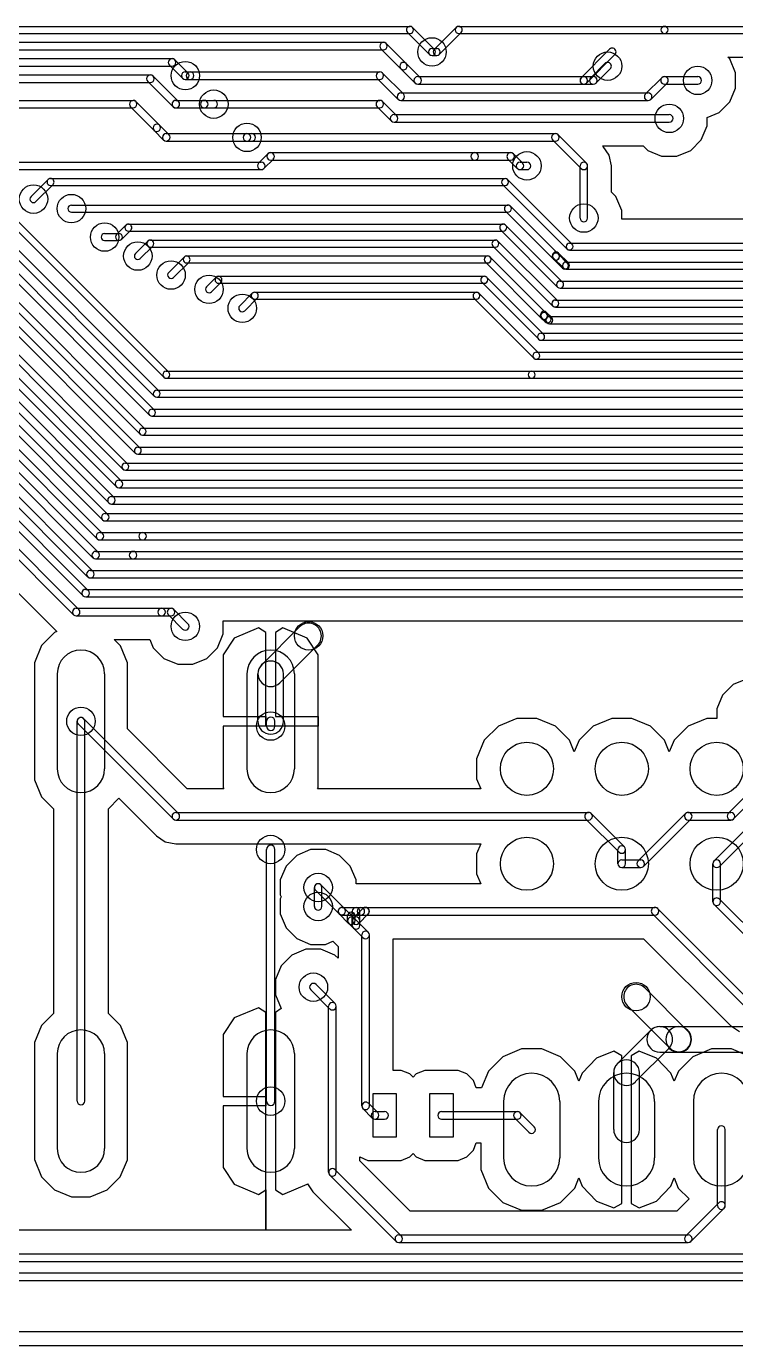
# Model space of a CAD drawing. Extents: x -29274 to 69862, y 24345 to 162744.
# Drawn here: x 12325 to 19800, y 24345 to 38239 of the extents above; entities that cross this region are included whole.
import ezdxf

# ---------------------------------------------------------------- set-up
doc = ezdxf.new("R2010")
doc.units = 0
doc.layers.add('BLACK', color=1, linetype='CONTINUOUS')

msp = doc.modelspace()

# ---------------------------------------------------------------- linework, layer by layer
at = {"layer": 'BLACK'}
for p, q in [((5532, 38239), (16368, 38239)), ((16626, 37996), (16394, 38228)), ((16624, 37996), (16856, 38228)), ((16882, 38239), (19050, 38239)), ((19050, 38239), (24150, 38239)), ((5532, 38165), (16368, 38165)), ((5700, 38072), (16088, 38072)), ((16574, 37944), (16342, 38176)), ((16676, 37944), (16908, 38176)), ((16882, 38165), (19050, 38165)), ((19050, 38165), (24150, 38165)), ((5700, 37992), (16088, 37992)), ((16060, 38003), (16271, 37792)), ((16117, 38060), (16328, 37849)), ((16600, 38007), (16650, 38007)), ((16600, 37933), (16650, 37933)), ((18172, 37698), (18472, 37998)), ((18228, 37642), (18528, 37942)), ((5800, 37900), (13860, 37900)), ((5800, 37820), (13860, 37820)), ((13832, 37831), (13971, 37692)), ((13889, 37888), (14028, 37749)), ((16272, 37792), (16422, 37642)), ((16328, 37848), (16478, 37698)), ((18272, 37698), (18422, 37848)), ((18328, 37642), (18478, 37792)), ((19738, 37896), (19719, 37915)), ((19719, 37915), (24150, 37915)), ((19738, 37896), (19719, 37915)), ((19719, 37915), (24150, 37915)), ((19799, 37749), (19738, 37896)), ((19799, 37749), (19738, 37896)), ((5900, 37728), (13632, 37728)), ((13604, 37659), (13871, 37392)), ((13661, 37716), (13928, 37449)), ((14000, 37760), (14050, 37760)), ((14000, 37680), (14050, 37680)), ((14050, 37760), (16050, 37760)), ((14050, 37680), (16050, 37680)), ((16022, 37691), (16243, 37470)), ((16079, 37748), (16300, 37527)), ((16450, 37710), (18200, 37710)), ((18200, 37710), (18300, 37710)), ((18850, 37527), (19021, 37698)), ((19050, 37710), (19400, 37710)), ((19799, 37590), (19799, 37749)), ((19799, 37590), (19799, 37749)), ((5900, 37648), (13632, 37648)), ((16272, 37538), (18878, 37538)), ((16450, 37630), (18200, 37630)), ((18200, 37630), (18300, 37630)), ((18907, 37470), (19078, 37641)), ((19050, 37630), (19400, 37630)), ((19738, 37444), (19799, 37590)), ((19738, 37444), (19799, 37590)), ((12000, 37460), (13450, 37460)), ((12000, 37380), (13450, 37380)), ((13422, 37391), (13671, 37142)), ((13479, 37448), (13728, 37199)), ((13900, 37460), (14200, 37460)), ((13900, 37380), (14200, 37380)), ((14200, 37460), (14300, 37460)), ((14200, 37460), (16050, 37460)), ((14200, 37380), (14300, 37380)), ((14200, 37380), (16050, 37380)), ((16022, 37392), (16172, 37242)), ((16078, 37448), (16228, 37298)), ((16272, 37458), (18878, 37458)), ((19626, 37332), (19738, 37444)), ((19626, 37332), (19738, 37444)), ((16200, 37310), (19100, 37310)), ((19499, 37280), (19626, 37332)), ((19499, 37280), (19626, 37332)), ((19499, 37190), (19499, 37280)), ((19499, 37190), (19499, 37280)), ((13672, 37141), (13771, 37042)), ((13729, 37198), (13828, 37099)), ((13800, 37110), (14650, 37110)), ((14650, 37110), (17900, 37110)), ((14650, 37110), (14700, 37110)), ((16200, 37230), (19100, 37230)), ((17928, 37098), (18228, 36798)), ((19438, 37044), (19499, 37190)), ((19438, 37044), (19499, 37190)), ((13800, 37030), (14650, 37030)), ((14650, 37030), (17900, 37030)), ((14650, 37030), (14700, 37030)), ((17872, 37042), (18172, 36742)), ((18405, 36975), (18400, 36980)), ((18400, 36980), (18826, 36980)), ((18405, 36975), (18400, 36980)), ((18400, 36980), (18826, 36980)), ((18468, 36881), (18405, 36975)), ((18468, 36881), (18405, 36975)), ((18826, 36980), (18874, 36932)), ((18826, 36980), (18874, 36932)), ((19326, 36932), (19438, 37044)), ((19326, 36932), (19438, 37044)), ((14871, 36898), (14772, 36799)), ((14928, 36841), (14829, 36742)), ((14900, 36910), (17050, 36910)), ((14900, 36830), (17050, 36830)), ((17050, 36910), (17428, 36910)), ((17050, 36830), (17428, 36830)), ((17499, 36742), (17400, 36841)), ((17556, 36799), (17457, 36898)), ((18490, 36770), (18468, 36881)), ((18490, 36770), (18468, 36881)), ((18874, 36932), (19020, 36871)), ((18874, 36932), (19020, 36871)), ((19020, 36871), (19179, 36871)), ((19020, 36871), (19179, 36871)), ((19179, 36871), (19326, 36932)), ((19179, 36871), (19326, 36932)), ((5750, 36810), (14800, 36810)), ((5750, 36730), (14800, 36730)), ((17528, 36810), (17600, 36810)), ((17528, 36730), (17600, 36730)), ((18160, 36220), (18160, 36770)), ((18240, 36220), (18240, 36770)), ((18490, 36494), (18490, 36770)), ((18490, 36494), (18490, 36770)), ((12374, 36446), (12554, 36626)), ((12426, 36394), (12606, 36574)), ((12580, 36637), (17370, 36637)), ((12580, 36563), (17370, 36563)), ((17344, 36573), (18023, 35894)), ((17397, 36626), (18076, 35947)), ((18538, 36446), (18490, 36494)), ((18538, 36446), (18490, 36494)), ((18599, 36299), (18538, 36446)), ((18599, 36299), (18538, 36446)), ((13826, 34596), (12126, 36296)), ((12800, 36357), (17400, 36357)), ((12800, 36283), (17400, 36283)), ((17879, 35788), (17374, 36293)), ((17932, 35841), (17427, 36346)), ((18599, 36207), (18599, 36299)), ((18599, 36207), (18599, 36299)), ((11874, 36143), (13673, 34344)), ((11927, 36196), (13726, 34397)), ((13774, 34544), (12074, 36244)), ((13274, 36047), (13373, 36146)), ((13400, 36157), (17350, 36157)), ((17376, 36146), (17976, 35546)), ((22051, 36207), (18599, 36207)), ((22051, 36207), (18599, 36207)), ((13150, 36057), (13300, 36057)), ((13327, 35994), (13426, 36093)), ((13400, 36083), (17350, 36083)), ((13632, 35989), (17268, 35989)), ((17324, 36094), (17924, 35494)), ((13150, 35983), (13300, 35983)), ((13606, 35978), (13474, 35846)), ((13658, 35926), (13526, 35794)), ((13632, 35915), (17268, 35915)), ((17873, 35294), (17242, 35925)), ((17926, 35347), (17295, 35978)), ((18037, 35747), (17933, 35851)), ((18050, 35957), (29350, 35957)), ((18050, 35883), (29350, 35883)), ((11724, 35743), (13523, 33944)), ((11777, 35796), (13576, 33997)), ((13623, 34144), (11974, 35793)), ((13676, 34197), (12027, 35846)), ((13825, 35647), (13987, 35809)), ((13877, 35595), (14039, 35757)), ((14014, 35821), (17186, 35821)), ((14014, 35747), (17186, 35747)), ((17160, 35758), (17754, 35164)), ((17212, 35810), (17806, 35216)), ((17869, 35814), (17869, 35826)), ((17974, 35694), (17880, 35788)), ((17985, 35695), (17881, 35799)), ((18026, 35746), (17932, 35840)), ((17943, 35814), (17943, 35826)), ((18012, 35757), (29312, 35757)), ((11727, 35596), (13526, 33797)), ((14323, 35596), (14224, 35497)), ((14350, 35607), (17150, 35607)), ((17776, 34996), (17176, 35596)), ((18012, 35683), (29312, 35683)), ((11674, 35543), (13473, 33744)), ((14376, 35543), (14277, 35444)), ((14350, 35533), (17150, 35533)), ((14732, 35439), (17068, 35439)), ((17724, 34944), (17124, 35544)), ((17950, 35557), (29250, 35557)), ((17950, 35483), (29250, 35483)), ((11574, 35344), (13342, 33576)), ((11626, 35396), (13394, 33628)), ((14574, 35296), (14706, 35428)), ((14626, 35244), (14758, 35376)), ((14732, 35365), (17068, 35365)), ((17042, 35375), (17673, 34744)), ((17095, 35428), (17726, 34797)), ((17900, 35357), (29212, 35357)), ((13328, 33449), (11579, 35198)), ((17744, 35189), (17744, 35201)), ((17754, 35163), (17791, 35126)), ((17810, 35119), (17755, 35174)), ((17807, 35216), (17844, 35179)), ((17863, 35172), (17808, 35227)), ((17818, 35189), (17818, 35201)), ((17837, 35182), (29125, 35182)), ((17900, 35283), (29212, 35283)), ((13250, 33277), (11501, 35026)), ((13271, 33392), (11522, 35141)), ((17837, 35108), (29125, 35108)), ((13193, 33220), (11444, 34969)), ((17750, 35007), (29062, 35007)), ((17750, 34933), (29062, 34933)), ((13127, 33042), (11372, 34797)), ((13184, 33099), (11429, 34854)), ((17700, 34807), (29000, 34807)), ((13071, 32842), (11288, 34625)), ((13128, 32899), (11345, 34682)), ((13800, 34607), (17650, 34607)), ((17650, 34607), (28962, 34607)), ((17700, 34733), (29000, 34733)), ((13084, 32699), (11285, 34498)), ((13800, 34533), (17650, 34533)), ((17650, 34533), (28962, 34533)), ((11201, 34326), (13028, 32499)), ((13027, 32642), (11228, 34441)), ((13700, 34407), (28700, 34407)), ((13700, 34333), (28700, 34333)), ((11144, 34269), (12971, 32442)), ((13650, 34207), (28400, 34207)), ((11072, 34092), (12922, 32242)), ((11128, 34148), (12978, 32298)), ((13650, 34133), (28400, 34133)), ((12878, 32098), (11028, 33948)), ((13550, 34007), (28350, 34007)), ((13550, 33933), (28350, 33933)), ((12822, 32042), (10972, 33892)), ((13500, 33807), (28250, 33807)), ((10880, 33630), (12645, 31865)), ((10880, 33630), (12645, 31865)), ((13368, 33639), (28118, 33639)), ((13500, 33733), (28250, 33733)), ((13368, 33565), (28118, 33565)), ((13300, 33460), (28050, 33460)), ((13300, 33380), (28050, 33380)), ((13222, 33288), (27972, 33288)), ((13222, 33208), (27972, 33208)), ((13156, 33110), (27250, 33110)), ((13156, 33030), (27250, 33030)), ((13100, 32910), (13550, 32910)), ((13100, 32830), (13550, 32830)), ((13550, 32910), (27350, 32910)), ((13550, 32830), (27350, 32830)), ((13056, 32710), (13450, 32710)), ((13450, 32710), (27300, 32710)), ((13056, 32630), (13450, 32630)), ((13450, 32630), (27300, 32630)), ((13000, 32510), (27550, 32510)), ((13000, 32430), (27550, 32430)), ((12950, 32310), (27300, 32310)), ((12850, 32110), (13750, 32110)), ((12950, 32230), (27300, 32230)), ((13750, 32110), (13850, 32110)), ((14028, 31948), (13878, 32098)), ((12850, 32030), (13750, 32030)), ((13750, 32030), (13850, 32030)), ((13972, 31892), (13822, 32042)), ((14399, 31840), (14399, 31980)), ((14399, 31980), (21100, 31980)), ((14399, 31840), (14399, 31980)), ((14399, 31980), (21100, 31980)), ((12623, 31855), (12485, 31717)), ((12623, 31855), (12485, 31717)), ((12645, 31865), (12623, 31855)), ((12645, 31865), (12623, 31855)), ((14338, 31694), (14399, 31840)), ((14338, 31694), (14399, 31840)), ((14773, 31903), (14515, 31796)), ((14773, 31903), (14515, 31796)), ((14850, 31855), (14773, 31903)), ((14850, 31855), (14773, 31903)), ((14805, 31516), (15204, 31915)), ((14850, 30970), (14850, 31855)), ((14850, 30970), (14850, 31855)), ((15027, 31903), (14950, 31855)), ((15027, 31903), (14950, 31855)), ((14950, 31855), (14950, 30970)), ((14950, 31855), (14950, 30970)), ((15285, 31796), (15027, 31903)), ((15285, 31796), (15027, 31903)), ((12485, 31717), (12410, 31537)), ((12485, 31717), (12410, 31537)), ((13316, 31716), (13252, 31780)), ((13252, 31780), (13626, 31780)), ((13316, 31716), (13252, 31780)), ((13252, 31780), (13626, 31780)), ((13390, 31536), (13316, 31716)), ((13390, 31536), (13316, 31716)), ((13626, 31780), (13662, 31694)), ((13626, 31780), (13662, 31694)), ((13662, 31694), (13774, 31582)), ((13662, 31694), (13774, 31582)), ((14226, 31582), (14338, 31694)), ((14226, 31582), (14338, 31694)), ((14515, 31796), (14400, 31620)), ((14515, 31796), (14400, 31620)), ((14996, 31325), (15395, 31724)), ((15400, 31620), (15285, 31796)), ((15400, 31620), (15285, 31796)), ((13774, 31582), (13920, 31521)), ((13774, 31582), (13920, 31521)), ((14079, 31521), (14226, 31582)), ((14079, 31521), (14226, 31582)), ((14400, 31620), (14400, 30970)), ((14400, 31620), (14400, 30970)), ((15400, 30970), (15400, 31620)), ((15400, 30970), (15400, 31620)), ((12410, 31537), (12410, 31342)), ((12410, 31537), (12410, 31342)), ((12650, 31420), (12650, 30420)), ((13150, 31420), (13150, 30420)), ((13390, 30840), (13390, 31536)), ((13390, 30840), (13390, 31536)), ((13920, 31521), (14079, 31521)), ((13920, 31521), (14079, 31521)), ((14650, 31420), (14650, 30420)), ((14765, 30920), (14765, 31420)), ((15035, 30920), (15035, 31420)), ((15150, 31420), (15150, 30420)), ((12410, 31342), (12410, 30304)), ((12410, 31342), (12410, 30304)), ((19774, 31308), (19662, 31196)), ((19774, 31308), (19662, 31196)), ((19921, 31369), (19774, 31308)), ((19921, 31369), (19774, 31308)), ((19662, 31196), (19601, 31050)), ((19662, 31196), (19601, 31050)), ((19601, 31050), (19601, 30950)), ((19601, 31050), (19601, 30950)), ((12860, 26920), (12860, 30920)), ((13872, 29892), (12872, 30892)), ((13928, 29948), (12928, 30948)), ((12940, 26920), (12940, 30920)), ((14400, 30970), (14850, 30970)), ((14400, 30970), (14850, 30970)), ((14800, 30870), (14400, 30870)), ((14400, 30870), (14400, 30220)), ((14800, 30870), (14400, 30870)), ((14400, 30870), (14400, 30220)), ((14850, 30870), (14800, 30870)), ((14850, 30870), (14800, 30870)), ((14850, 30870), (14850, 30970)), ((14850, 30970), (14850, 30870)), ((14850, 30870), (14850, 30970)), ((14850, 30970), (14850, 30870)), ((14950, 30870), (14850, 30870)), ((14950, 30870), (14850, 30870)), ((14855, 30870), (14855, 30920)), ((14945, 30870), (14945, 30920)), ((14950, 30970), (15400, 30970)), ((14950, 30970), (15400, 30970)), ((15000, 30870), (14950, 30870)), ((15000, 30870), (14950, 30870)), ((15400, 30870), (15000, 30870)), ((15400, 30870), (15000, 30870)), ((15400, 30870), (15400, 30970)), ((15400, 30970), (15400, 30870)), ((15400, 30870), (15400, 30970)), ((15400, 30970), (15400, 30870)), ((15400, 30220), (15400, 30870)), ((15400, 30220), (15400, 30870)), ((17300, 30869), (17151, 30721)), ((17300, 30869), (17151, 30721)), ((17495, 30950), (17300, 30869)), ((17495, 30950), (17300, 30869)), ((17706, 30950), (17495, 30950)), ((17706, 30950), (17495, 30950)), ((17901, 30869), (17706, 30950)), ((17901, 30869), (17706, 30950)), ((18049, 30720), (17901, 30869)), ((18049, 30720), (17901, 30869)), ((18300, 30869), (18151, 30721)), ((18300, 30869), (18151, 30721)), ((18495, 30950), (18300, 30869)), ((18495, 30950), (18300, 30869)), ((18706, 30950), (18495, 30950)), ((18706, 30950), (18495, 30950)), ((18901, 30869), (18706, 30950)), ((18901, 30869), (18706, 30950)), ((19049, 30720), (18901, 30869)), ((19049, 30720), (18901, 30869)), ((19300, 30869), (19151, 30721)), ((19300, 30869), (19151, 30721)), ((19495, 30950), (19300, 30869)), ((19495, 30950), (19300, 30869)), ((19601, 30950), (19495, 30950)), ((19601, 30950), (19495, 30950)), ((14020, 30210), (13390, 30840)), ((14020, 30210), (13390, 30840)), ((17151, 30721), (17070, 30526)), ((17151, 30721), (17070, 30526)), ((18099, 30598), (18049, 30720)), ((18099, 30598), (18049, 30720)), ((18151, 30721), (18099, 30598)), ((18151, 30721), (18099, 30598)), ((19099, 30598), (19049, 30720)), ((19099, 30598), (19049, 30720)), ((19151, 30721), (19099, 30598)), ((19151, 30721), (19099, 30598)), ((17070, 30526), (17070, 30315)), ((17070, 30526), (17070, 30315)), ((12410, 30304), (12484, 30124)), ((12410, 30304), (12484, 30124)), ((17070, 30315), (17113, 30210)), ((17070, 30315), (17113, 30210)), ((19722, 29949), (20121, 30348)), ((19779, 29892), (20178, 30291)), ((14406, 30210), (14020, 30210)), ((14406, 30210), (14020, 30210)), ((14400, 30220), (14406, 30210)), ((14400, 30220), (14406, 30210)), ((15393, 30210), (15400, 30220)), ((15393, 30210), (15400, 30220)), ((17113, 30210), (15393, 30210)), ((17113, 30210), (15393, 30210)), ((12484, 30124), (12610, 29998)), ((12484, 30124), (12610, 29998)), ((13190, 29998), (13301, 30109)), ((13190, 29998), (13301, 30109)), ((13301, 30109), (13695, 29715)), ((13301, 30109), (13695, 29715)), ((12610, 29998), (12610, 27842)), ((12610, 29998), (12610, 27842)), ((13190, 27842), (13190, 29998)), ((13190, 27842), (13190, 29998)), ((13900, 29960), (18250, 29960)), ((13900, 29880), (18250, 29880)), ((18571, 29542), (18222, 29891)), ((18628, 29599), (18279, 29948)), ((18772, 29449), (19271, 29948)), ((18829, 29392), (19328, 29891)), ((19300, 29960), (19750, 29960)), ((19300, 29880), (19750, 29880)), ((20071, 29948), (19572, 29449)), ((20128, 29891), (19629, 29392)), ((13695, 29715), (13789, 29652)), ((13695, 29715), (13789, 29652)), ((13789, 29652), (13900, 29630)), ((13789, 29652), (13900, 29630)), ((13900, 29630), (17113, 29630)), ((13900, 29630), (17113, 29630)), ((17113, 29630), (17070, 29526)), ((17113, 29630), (17070, 29526)), ((14855, 26920), (14855, 29570)), ((14945, 26920), (14945, 29570)), ((15174, 29508), (15062, 29396)), ((15174, 29508), (15062, 29396)), ((15321, 29569), (15174, 29508)), ((15321, 29569), (15174, 29508)), ((15480, 29569), (15321, 29569)), ((15480, 29569), (15321, 29569)), ((15626, 29508), (15480, 29569)), ((15626, 29508), (15480, 29569)), ((15738, 29396), (15626, 29508)), ((15738, 29396), (15626, 29508)), ((17070, 29526), (17070, 29315)), ((17070, 29526), (17070, 29315)), ((18560, 29420), (18560, 29570)), ((18600, 29460), (18800, 29460)), ((18640, 29420), (18640, 29570)), ((15062, 29396), (15001, 29250)), ((15062, 29396), (15001, 29250)), ((15799, 29249), (15738, 29396)), ((15799, 29249), (15738, 29396)), ((18600, 29380), (18800, 29380)), ((19560, 29020), (19560, 29420)), ((19640, 29020), (19640, 29420)), ((15001, 29250), (15001, 29091)), ((15001, 29250), (15001, 29091)), ((15678, 28949), (15429, 29198)), ((15799, 29210), (15799, 29249)), ((15799, 29210), (15799, 29249)), ((15800, 29210), (15799, 29210)), ((15800, 29210), (15799, 29210)), ((15850, 29210), (15800, 29210)), ((15850, 29210), (15800, 29210)), ((15900, 29210), (15850, 29210)), ((15900, 29210), (15850, 29210)), ((17113, 29210), (15900, 29210)), ((17113, 29210), (15900, 29210)), ((17070, 29315), (17113, 29210)), ((17070, 29315), (17113, 29210)), ((15001, 29091), (15009, 29071)), ((15001, 29091), (15009, 29071)), ((15009, 29071), (15001, 29050)), ((15009, 29071), (15001, 29050)), ((15001, 29050), (15001, 28891)), ((15001, 29050), (15001, 28891)), ((15360, 28970), (15360, 29170)), ((15621, 28892), (15372, 29141)), ((15440, 28970), (15440, 29170)), ((20428, 28249), (19629, 29048)), ((15650, 28960), (15800, 28960)), ((15778, 28849), (15679, 28948)), ((15760, 28820), (15760, 28920)), ((15772, 28849), (15871, 28948)), ((15800, 28960), (15850, 28960)), ((15840, 28820), (15840, 28920)), ((15850, 28960), (15900, 28960)), ((15850, 28960), (18950, 28960)), ((19978, 27948), (18978, 28948)), ((20371, 28192), (19572, 28991)), ((15001, 28891), (15062, 28744)), ((15001, 28891), (15062, 28744)), ((15721, 28792), (15622, 28891)), ((15650, 28880), (15800, 28880)), ((15710, 28820), (15710, 28870)), ((15710, 28820), (15710, 28870)), ((15872, 28642), (15722, 28792)), ((15771, 28742), (15722, 28791)), ((15760, 28770), (15760, 28820)), ((15928, 28698), (15778, 28848)), ((15828, 28799), (15779, 28848)), ((15790, 28820), (15790, 28870)), ((15790, 28820), (15790, 28870)), ((15800, 28880), (15850, 28880)), ((15829, 28792), (15928, 28891)), ((15840, 28770), (15840, 28820)), ((15850, 28880), (15900, 28880)), ((15850, 28880), (18950, 28880)), ((19922, 27892), (18922, 28892)), ((15062, 28744), (15174, 28632)), ((15062, 28744), (15174, 28632)), ((15174, 28632), (15320, 28571)), ((15174, 28632), (15320, 28571)), ((15860, 26870), (15860, 28670)), ((15940, 26870), (15940, 28670)), ((16190, 27244), (16190, 28630)), ((16190, 28630), (18830, 28630)), ((16190, 27244), (16190, 28630)), ((16190, 28630), (18830, 28630)), ((18830, 28630), (19745, 27715)), ((18830, 28630), (19745, 27715)), ((15271, 28519), (15124, 28458)), ((15271, 28519), (15124, 28458)), ((15430, 28519), (15271, 28519)), ((15430, 28519), (15271, 28519)), ((15320, 28571), (15479, 28571)), ((15320, 28571), (15479, 28571)), ((15576, 28458), (15430, 28519)), ((15576, 28458), (15430, 28519)), ((15479, 28571), (15556, 28604)), ((15479, 28571), (15556, 28604)), ((15556, 28604), (15594, 28565)), ((15556, 28604), (15594, 28565)), ((15594, 28565), (15595, 28565)), ((15594, 28565), (15595, 28565)), ((15595, 28565), (15596, 28564)), ((15595, 28565), (15596, 28564)), ((15596, 28564), (15610, 28550)), ((15596, 28564), (15610, 28550)), ((15610, 28550), (15610, 28424)), ((15610, 28550), (15610, 28424)), ((15012, 28346), (14951, 28200)), ((15012, 28346), (14951, 28200)), ((15124, 28458), (15012, 28346)), ((15124, 28458), (15012, 28346)), ((15610, 28424), (15576, 28458)), ((15610, 28424), (15576, 28458)), ((14951, 28200), (14951, 28041)), ((14951, 28200), (14951, 28041)), ((15322, 28091), (15521, 27892)), ((15379, 28148), (15578, 27949)), ((19292, 27662), (18842, 28112)), ((14951, 28041), (15012, 27894)), ((14951, 28041), (15012, 27894)), ((19108, 27478), (18658, 27928)), ((12610, 27842), (12485, 27717)), ((12610, 27842), (12485, 27717)), ((13316, 27716), (13190, 27842)), ((13316, 27716), (13190, 27842)), ((14515, 27796), (14400, 27620)), ((14515, 27796), (14400, 27620)), ((14773, 27903), (14515, 27796)), ((14773, 27903), (14515, 27796)), ((14850, 27855), (14773, 27903)), ((14850, 27855), (14773, 27903)), ((14850, 26970), (14850, 27855)), ((14850, 26970), (14850, 27855)), ((15012, 27894), (14950, 27855)), ((15012, 27894), (14950, 27855)), ((14950, 27855), (14950, 27020)), ((14950, 27855), (14950, 27020)), ((15510, 26170), (15510, 27920)), ((15590, 26170), (15590, 27920)), ((12485, 27717), (12410, 27537)), ((12485, 27717), (12410, 27537)), ((13390, 27536), (13316, 27716)), ((13390, 27536), (13316, 27716)), ((18555, 27316), (18904, 27665)), ((19000, 27705), (19200, 27705)), ((19200, 27705), (19950, 27705)), ((19745, 27715), (19839, 27652)), ((19745, 27715), (19839, 27652)), ((12410, 27537), (12410, 27342)), ((12410, 27537), (12410, 27342)), ((13390, 26498), (13390, 27536)), ((13390, 26498), (13390, 27536)), ((14400, 27620), (14400, 26970)), ((14400, 27620), (14400, 26970)), ((12650, 27420), (12650, 26420)), ((13150, 27420), (13150, 26420)), ((14650, 27420), (14650, 26420)), ((15150, 27420), (15150, 26420)), ((17347, 27388), (17196, 27237)), ((17347, 27388), (17196, 27237)), ((17544, 27469), (17347, 27388)), ((17544, 27469), (17347, 27388)), ((17757, 27469), (17544, 27469)), ((17757, 27469), (17544, 27469)), ((17954, 27387), (17757, 27469)), ((17954, 27387), (17757, 27469)), ((18105, 27236), (17954, 27387)), ((18105, 27236), (17954, 27387)), ((18333, 27372), (18183, 27216)), ((18333, 27372), (18183, 27216)), ((18516, 27445), (18333, 27372)), ((18516, 27445), (18333, 27372)), ((18600, 27398), (18516, 27445)), ((18600, 27398), (18516, 27445)), ((18600, 26720), (18600, 27398)), ((18600, 26720), (18600, 27398)), ((18784, 27445), (18700, 27398)), ((18784, 27445), (18700, 27398)), ((18700, 27398), (18700, 26720)), ((18700, 27398), (18700, 26720)), ((18746, 27125), (19095, 27474)), ((18967, 27372), (18784, 27445)), ((18967, 27372), (18784, 27445)), ((19117, 27216), (18967, 27372)), ((19117, 27216), (18967, 27372)), ((19000, 27435), (19200, 27435)), ((19347, 27388), (19196, 27237)), ((19347, 27388), (19196, 27237)), ((19200, 27435), (19950, 27435)), ((19544, 27469), (19347, 27388)), ((19544, 27469), (19347, 27388)), ((19757, 27469), (19544, 27469)), ((19757, 27469), (19544, 27469)), ((19954, 27387), (19757, 27469)), ((19954, 27387), (19757, 27469)), ((12410, 27342), (12410, 26304)), ((12410, 27342), (12410, 26304)), ((16275, 27244), (16190, 27244)), ((16275, 27244), (16190, 27244)), ((16366, 27206), (16275, 27244)), ((16366, 27206), (16275, 27244)), ((16526, 27244), (16434, 27206)), ((16526, 27244), (16434, 27206)), ((16776, 27244), (16526, 27244)), ((16776, 27244), (16526, 27244)), ((16875, 27244), (16776, 27244)), ((16875, 27244), (16776, 27244)), ((16966, 27206), (16875, 27244)), ((16966, 27206), (16875, 27244)), ((17196, 27237), (17122, 27060)), ((17196, 27237), (17122, 27060)), ((18148, 27130), (18105, 27236)), ((18148, 27130), (18105, 27236)), ((19196, 27237), (19151, 27130)), ((19196, 27237), (19151, 27130)), ((16400, 27172), (16366, 27206)), ((16400, 27172), (16366, 27206)), ((16434, 27206), (16400, 27172)), ((16434, 27206), (16400, 27172)), ((17036, 27136), (16966, 27206)), ((17036, 27136), (16966, 27206)), ((17067, 27060), (17036, 27136)), ((17067, 27060), (17036, 27136)), ((18183, 27216), (18148, 27130)), ((18183, 27216), (18148, 27130)), ((18515, 26620), (18515, 27220)), ((18785, 26620), (18785, 27220)), ((19151, 27130), (19117, 27216)), ((19151, 27130), (19117, 27216)), ((14400, 26970), (14850, 26970)), ((14400, 26970), (14850, 26970)), ((14850, 26870), (14850, 26970)), ((14850, 26970), (14850, 26870)), ((14850, 26870), (14850, 26970)), ((14850, 26970), (14850, 26870)), ((14950, 27020), (14950, 26970)), ((14950, 27020), (14950, 26970)), ((14950, 26970), (14950, 26870)), ((14950, 26970), (14950, 26870)), ((15975, 26995), (15975, 26545)), ((16225, 26995), (15975, 26995)), ((16225, 26545), (16225, 26995)), ((16575, 26995), (16575, 26545)), ((16825, 26995), (16575, 26995)), ((16825, 26545), (16825, 26995)), ((17122, 27060), (17067, 27060)), ((17122, 27060), (17067, 27060)), ((14850, 26870), (14400, 26870)), ((14400, 26870), (14400, 26220)), ((14850, 26870), (14400, 26870)), ((14400, 26870), (14400, 26220)), ((14850, 25985), (14850, 26870)), ((14850, 25985), (14850, 26870)), ((14950, 26870), (14950, 26820)), ((14950, 26870), (14950, 26820)), ((14950, 26820), (14950, 25985)), ((14950, 26820), (14950, 25985)), ((15971, 26742), (15872, 26841)), ((16028, 26799), (15929, 26898)), ((17354, 26917), (17354, 26323)), ((17946, 26917), (17946, 26323)), ((18354, 26917), (18354, 26323)), ((18946, 26917), (18946, 26323)), ((19354, 26917), (19354, 26323)), ((16000, 26810), (16100, 26810)), ((16000, 26730), (16100, 26730)), ((16700, 26810), (17500, 26810)), ((16700, 26730), (17500, 26730)), ((17472, 26742), (17622, 26592)), ((17528, 26798), (17678, 26648)), ((18600, 26670), (18600, 26720)), ((18600, 26670), (18600, 26720)), ((18700, 26720), (18700, 26670)), ((18700, 26720), (18700, 26670)), ((15975, 26545), (16225, 26545)), ((16575, 26545), (16825, 26545)), ((18600, 26570), (18600, 26670)), ((18600, 26570), (18600, 26670)), ((18600, 26520), (18600, 26570)), ((18600, 26520), (18600, 26570)), ((18700, 26670), (18700, 26570)), ((18700, 26670), (18700, 26570)), ((18700, 26570), (18700, 26520)), ((18700, 26570), (18700, 26520)), ((19610, 25820), (19610, 26620)), ((19690, 25820), (19690, 26620)), ((13390, 26303), (13390, 26498)), ((13390, 26303), (13390, 26498)), ((16966, 26334), (17036, 26404)), ((16966, 26334), (17036, 26404)), ((17036, 26404), (17067, 26480)), ((17036, 26404), (17067, 26480)), ((17067, 26480), (17114, 26480)), ((17067, 26480), (17114, 26480)), ((17114, 26480), (17114, 26201)), ((17114, 26480), (17114, 26201)), ((18600, 25842), (18600, 26520)), ((18600, 25842), (18600, 26520)), ((18700, 26520), (18700, 25842)), ((18700, 26520), (18700, 25842)), ((12410, 26304), (12484, 26124)), ((12410, 26304), (12484, 26124)), ((13315, 26123), (13390, 26303)), ((13315, 26123), (13390, 26303)), ((15840, 26290), (15840, 26332)), ((15840, 26332), (15925, 26296)), ((15840, 26290), (15840, 26332)), ((15840, 26332), (15925, 26296)), ((16370, 25760), (15840, 26290)), ((16370, 25760), (15840, 26290)), ((15925, 26296), (16024, 26296)), ((15925, 26296), (16024, 26296)), ((16024, 26296), (16274, 26296)), ((16024, 26296), (16274, 26296)), ((16274, 26296), (16366, 26334)), ((16274, 26296), (16366, 26334)), ((16366, 26334), (16400, 26368)), ((16366, 26334), (16400, 26368)), ((16400, 26368), (16434, 26334)), ((16400, 26368), (16434, 26334)), ((16434, 26334), (16525, 26296)), ((16434, 26334), (16525, 26296)), ((16525, 26296), (16624, 26296)), ((16525, 26296), (16624, 26296)), ((16624, 26296), (16874, 26296)), ((16624, 26296), (16874, 26296)), ((16874, 26296), (16966, 26334)), ((16874, 26296), (16966, 26334)), ((12484, 26124), (12622, 25986)), ((12484, 26124), (12622, 25986)), ((13177, 25985), (13315, 26123)), ((13177, 25985), (13315, 26123)), ((14400, 26220), (14515, 26044)), ((14400, 26220), (14515, 26044)), ((15522, 26141), (16221, 25442)), ((15579, 26198), (16278, 25499)), ((17114, 26201), (17195, 26004)), ((17114, 26201), (17195, 26004)), ((12622, 25986), (12802, 25911)), ((12622, 25986), (12802, 25911)), ((12997, 25911), (13177, 25985)), ((12997, 25911), (13177, 25985)), ((14515, 26044), (14773, 25937)), ((14515, 26044), (14773, 25937)), ((14773, 25937), (14850, 25985)), ((14773, 25937), (14850, 25985)), ((14850, 25560), (14850, 25985)), ((14850, 25985), (14850, 25560)), ((14850, 25560), (14850, 25985)), ((14850, 25985), (14850, 25560)), ((14950, 25985), (15027, 25937)), ((14950, 25985), (15027, 25937)), ((15027, 25937), (15285, 26044)), ((15027, 25937), (15285, 26044)), ((15285, 26044), (15288, 26050)), ((15285, 26044), (15288, 26050)), ((15288, 26050), (15345, 25965)), ((15288, 26050), (15345, 25965)), ((17195, 26004), (17346, 25853)), ((17195, 26004), (17346, 25853)), ((17953, 25852), (18104, 26003)), ((17953, 25852), (18104, 26003)), ((18104, 26003), (18148, 26111)), ((18104, 26003), (18148, 26111)), ((18148, 26111), (18183, 26024)), ((18148, 26111), (18183, 26024)), ((18183, 26024), (18333, 25868)), ((18183, 26024), (18333, 25868)), ((18967, 25868), (19117, 26024)), ((18967, 25868), (19117, 26024)), ((19117, 26024), (19151, 26111)), ((19117, 26024), (19151, 26111)), ((19151, 26111), (19195, 26004)), ((19151, 26111), (19195, 26004)), ((19195, 26004), (19309, 25890)), ((19195, 26004), (19309, 25890)), ((12802, 25911), (12997, 25911)), ((12802, 25911), (12997, 25911)), ((15345, 25965), (15750, 25560)), ((15345, 25965), (15750, 25560)), ((17346, 25853), (17543, 25771)), ((17346, 25853), (17543, 25771)), ((17756, 25771), (17953, 25852)), ((17756, 25771), (17953, 25852)), ((18333, 25868), (18516, 25795)), ((18333, 25868), (18516, 25795)), ((18784, 25795), (18967, 25868)), ((18784, 25795), (18967, 25868)), ((19309, 25890), (19180, 25760)), ((19309, 25890), (19180, 25760)), ((19272, 25499), (19621, 25848)), ((19180, 25760), (16370, 25760)), ((19180, 25760), (16370, 25760)), ((17543, 25771), (17756, 25771)), ((17543, 25771), (17756, 25771)), ((18516, 25795), (18600, 25842)), ((18516, 25795), (18600, 25842)), ((18700, 25842), (18784, 25795)), ((18700, 25842), (18784, 25795)), ((19329, 25442), (19678, 25791)), ((14850, 25560), (12138, 25560)), ((14850, 25560), (12138, 25560)), ((15750, 25560), (14850, 25560)), ((15750, 25560), (14850, 25560)), ((16250, 25510), (19300, 25510)), ((16250, 25430), (19300, 25430)), ((-4750, 25310), (22400, 25310)), ((-4750, 25230), (22400, 25230)), ((-4900, 25110), (23300, 25110)), ((-4900, 25030), (23300, 25030)), ((-8450, 24495), (61700, 24495)), ((-8450, 24345), (61700, 24345))]:
    msp.add_line(p, q, dxfattribs=at)
for centre, radius in [((16600, 37970), 150), ((18450, 37820), 150), ((14000, 37720), 150), ((19400, 37670), 150), ((14300, 37420), 150), ((19100, 37270), 150), ((14650, 37070), 150), ((17600, 36770), 150), ((12400, 36420), 150), ((12800, 36320), 150), ((18200, 36220), 150), ((13150, 36020), 150), ((13500, 35820), 150), ((13850, 35620), 150), ((14250, 35470), 150), ((14600, 35270), 150), ((14000, 31920), 150), ((15300, 31820), 150), ((12900, 30920), 150), ((14900, 30870), 150), ((17600, 30420), 280), ((18600, 30420), 280), ((19600, 30420), 280), ((14900, 29570), 150), ((17600, 29420), 280), ((18600, 29420), 280), ((19600, 29420), 280), ((15400, 29170), 150), ((15400, 28970), 150), ((15350, 28120), 150), ((18750, 28020), 150), ((14900, 26920), 150)]:
    msp.add_circle(centre, radius, dxfattribs=at)
for centre, radius, start, end in [((16368, 38202), 37, 405, 585), ((16368, 38202), 37, 270, 450), ((16882, 38202), 37, 90, 270), ((16882, 38202), 37, 315, 495), ((19050, 38202), 37, 90, 270), ((19050, 38202), 37, 270, 450), ((16089, 38031), 40, 45, 225), ((16088, 38032), 40, 270, 450), ((16600, 37970), 37, 90, 270), ((16600, 37970), 37, 225, 405), ((16650, 37970), 37, 135, 315), ((16650, 37970), 37, 270, 450), ((18500, 37970), 40, 315, 495), ((13861, 37859), 40, 45, 225), ((13860, 37860), 40, 270, 450), ((16300, 37820), 40, 45, 225), ((16299, 37821), 40, 225, 405), ((18450, 37820), 40, 315, 495), ((13632, 37688), 40, 45, 225), ((13632, 37688), 40, 270, 450), ((14000, 37720), 40, 90, 270), ((13999, 37721), 40, 225, 405), ((14050, 37720), 40, 90, 270), ((14050, 37720), 40, 270, 450), ((16051, 37719), 40, 45, 225), ((16050, 37720), 40, 270, 450), ((16450, 37670), 40, 90, 270), ((16450, 37670), 40, 225, 405), ((18200, 37670), 40, 90, 270), ((18200, 37670), 40, 135, 315), ((18200, 37670), 40, 270, 450), ((18300, 37670), 40, 135, 315), ((18300, 37670), 40, 270, 450), ((19050, 37670), 40, 90, 270), ((19050, 37670), 40, 315, 495), ((19400, 37670), 40, 270, 450), ((16272, 37498), 40, 90, 270), ((16271, 37499), 40, 225, 405), ((18878, 37498), 40, 135, 315), ((18878, 37498), 40, 270, 450), ((13451, 37419), 40, 45, 225), ((13450, 37420), 40, 270, 450), ((13900, 37420), 40, 90, 270), ((13900, 37420), 40, 225, 405), ((14200, 37420), 40, 90, 270), ((14200, 37420), 40, 90, 270), ((14200, 37420), 40, 270, 450), ((14300, 37420), 40, 270, 450), ((16050, 37420), 40, 45, 225), ((16050, 37420), 40, 270, 450), ((16200, 37270), 40, 90, 270), ((16200, 37270), 40, 225, 405), ((19100, 37270), 40, 270, 450), ((13701, 37169), 40, 45, 225), ((13699, 37171), 40, 225, 405), ((13800, 37070), 40, 90, 270), ((13799, 37071), 40, 225, 405), ((14650, 37070), 40, 90, 270), ((14650, 37070), 40, 90, 270), ((14650, 37070), 40, 270, 450), ((14700, 37070), 40, 270, 450), ((17900, 37070), 40, 45, 225), ((17900, 37070), 40, 270, 450), ((14900, 36870), 40, 90, 270), ((14899, 36869), 40, -45, 135), ((17050, 36870), 40, 90, 270), ((17050, 36870), 40, 270, 450), ((17429, 36869), 40, 405, 585), ((17428, 36870), 40, 270, 450), ((14801, 36771), 40, 135, 315), ((14800, 36770), 40, 270, 450), ((17528, 36770), 40, 90, 270), ((17527, 36771), 40, 225, 405), ((17600, 36770), 40, 270, 450), ((18200, 36770), 40, 360, 540), ((18200, 36770), 40, 225, 405), ((12580, 36600), 37, 90, 270), ((12580, 36600), 37, 315, 495), ((17371, 36599), 37, 45, 225), ((17370, 36600), 37, 270, 450), ((12400, 36420), 37, 135, 315), ((12800, 36320), 37, 90, 270), ((17401, 36319), 37, 405, 585), ((17400, 36320), 37, 270, 450), ((13400, 36120), 37, 90, 270), ((13399, 36119), 37, 315, 495), ((17350, 36120), 37, 45, 225), ((17350, 36120), 37, 270, 450), ((18200, 36220), 40, 180, 360), ((13150, 36020), 37, 90, 270), ((13301, 36021), 37, 135, 315), ((13300, 36020), 37, 270, 450), ((13632, 35952), 37, 90, 270), ((13632, 35952), 37, -45, 135), ((17269, 35951), 37, 405, 585), ((17268, 35952), 37, 270, 450), ((17906, 35826), 37, 360, 540), ((17906, 35814), 37, 405, 585), ((17907, 35825), 37, 405, 585), ((18050, 35920), 37, 90, 270), ((18049, 35921), 37, 225, 405), ((13500, 35820), 37, 135, 315), ((14014, 35784), 37, 90, 270), ((14013, 35783), 37, 315, 495), ((17186, 35784), 37, 45, 225), ((17186, 35784), 37, 270, 450), ((17906, 35814), 37, 180, 360), ((17905, 35815), 37, 225, 405), ((18000, 35720), 37, 225, 405), ((18012, 35720), 37, 90, 270), ((18011, 35721), 37, 225, 405), ((13851, 35621), 37, 135, 315), ((14350, 35570), 37, 90, 270), ((14349, 35569), 37, -45, 135), ((17150, 35570), 37, 405, 585), ((17150, 35570), 37, 270, 450), ((14251, 35471), 37, 135, 315), ((14732, 35402), 37, 90, 270), ((14732, 35402), 37, 315, 495), ((17069, 35401), 37, 45, 225), ((17068, 35402), 37, 270, 450), ((17950, 35520), 37, 90, 270), ((17950, 35520), 37, 225, 405), ((14600, 35270), 37, 135, 315), ((17900, 35320), 37, 90, 270), ((17899, 35321), 37, 225, 405), ((17781, 35201), 37, 360, 540), ((17781, 35201), 37, 405, 585), ((17781, 35189), 37, 45, 225), ((17781, 35189), 37, 180, 360), ((17780, 35190), 37, 225, 405), ((17817, 35153), 37, 225, 405), ((17837, 35145), 37, 90, 270), ((17837, 35145), 37, 225, 405), ((17750, 34970), 37, 90, 270), ((17750, 34970), 37, 225, 405), ((17700, 34770), 37, 90, 270), ((17699, 34771), 37, 225, 405), ((13800, 34570), 37, 90, 270), ((13800, 34570), 37, 225, 405), ((17650, 34570), 37, 90, 270), ((17650, 34570), 37, 270, 450), ((13700, 34370), 37, 90, 270), ((13699, 34371), 37, 225, 405), ((13650, 34170), 37, 90, 270), ((13649, 34171), 37, 225, 405), ((13550, 33970), 37, 90, 270), ((13549, 33971), 37, 225, 405), ((13500, 33770), 37, 90, 270), ((13499, 33771), 37, 225, 405), ((13368, 33602), 37, 90, 270), ((13368, 33602), 37, 225, 405), ((13300, 33420), 40, 90, 270), ((13300, 33420), 40, 225, 405), ((13222, 33248), 40, 90, 270), ((13222, 33248), 40, 225, 405), ((13156, 33070), 40, 90, 270), ((13156, 33070), 40, 225, 405), ((13100, 32870), 40, 90, 270), ((13100, 32870), 40, 225, 405), ((13550, 32870), 40, 90, 270), ((13550, 32870), 40, 270, 450), ((13056, 32670), 40, 90, 270), ((13055, 32671), 40, 225, 405), ((13450, 32670), 40, 90, 270), ((13450, 32670), 40, 270, 450), ((13000, 32470), 40, 90, 270), ((13000, 32470), 40, 225, 405), ((12950, 32270), 40, 90, 270), ((12950, 32270), 40, 225, 405), ((12850, 32070), 40, 90, 270), ((12850, 32070), 40, 225, 405), ((13750, 32070), 40, 90, 270), ((13750, 32070), 40, 270, 450), ((13850, 32070), 40, 405, 585), ((13850, 32070), 40, 270, 450), ((14000, 31920), 40, 225, 405), ((15299, 31819), 135, 315, 495), ((12900, 31420), 250, 0, 180), ((14900, 31420), 250, 0, 180), ((14900, 31420), 135, 360, 540), ((14901, 31421), 135, 135, 315), ((12900, 30920), 40, 360, 540), ((12900, 30920), 40, 405, 585), ((14900, 30920), 135, 180, 360), ((14900, 30920), 45, 360, 540), ((14900, 30870), 45, 180, 360), ((12900, 30420), 250, 180, 360), ((14900, 30420), 250, 180, 360), ((13900, 29920), 40, 90, 270), ((13900, 29920), 40, 225, 405), ((18250, 29920), 40, 405, 585), ((18250, 29920), 40, 270, 450), ((19300, 29920), 40, 90, 270), ((19300, 29920), 40, 315, 495), ((19751, 29921), 40, 135, 315), ((19750, 29920), 40, 270, 450), ((14900, 29570), 45, 360, 540), ((18600, 29570), 40, 360, 540), ((18600, 29570), 40, 225, 405), ((18600, 29420), 40, 90, 270), ((18800, 29420), 40, 270, 450), ((19600, 29420), 40, 360, 540), ((18600, 29420), 40, 180, 360), ((18800, 29420), 40, 135, 315), ((19600, 29420), 40, 135, 315), ((15400, 29170), 40, 360, 540), ((15401, 29169), 40, 405, 585), ((19600, 29020), 40, 405, 585), ((15400, 28970), 40, 180, 360), ((15650, 28920), 40, 90, 270), ((15651, 28919), 40, 405, 585), ((15649, 28921), 40, 225, 405), ((15750, 28870), 40, 360, 540), ((15750, 28870), 40, 360, 540), ((15800, 28920), 40, 360, 540), ((15800, 28920), 40, 90, 270), ((15800, 28920), 40, 270, 450), ((15850, 28920), 40, 90, 270), ((15850, 28920), 40, 90, 270), ((15850, 28920), 40, 270, 450), ((15899, 28919), 40, 315, 495), ((15900, 28920), 40, 270, 450), ((18950, 28920), 40, 405, 585), ((18950, 28920), 40, 270, 450), ((19600, 29020), 40, 180, 360), ((15750, 28820), 40, 405, 585), ((15750, 28820), 40, 405, 585), ((15750, 28820), 40, 180, 360), ((15750, 28820), 40, 180, 360), ((15749, 28821), 40, 225, 405), ((15800, 28820), 40, 360, 540), ((15800, 28820), 40, 180, 360), ((15800, 28770), 40, 180, 360), ((15801, 28821), 40, 135, 315), ((15800, 28770), 40, 225, 405), ((15900, 28670), 40, 360, 540), ((15900, 28670), 40, 225, 405), ((15350, 28120), 40, 45, 225), ((18750, 28020), 130, 405, 585), ((15550, 27920), 40, 360, 540), ((15550, 27920), 40, 225, 405), ((12900, 27420), 250, 0, 180), ((14900, 27420), 250, 0, 180), ((19000, 27570), 135, 90, 270), ((19000, 27570), 135, 315, 495), ((19200, 27570), 135, 90, 270), ((19200, 27570), 130, 225, 405), ((19200, 27570), 135, 270, 450), ((18650, 27220), 135, 360, 540), ((18650, 27220), 135, 135, 315), ((17650, 26917), 296, 0, 180), ((18650, 26917), 296, 0, 180), ((19650, 26917), 296, 0, 180), ((12900, 26920), 40, 180, 360), ((14900, 26920), 45, 180, 360), ((15900, 26870), 40, 180, 360), ((15901, 26869), 40, 405, 585), ((16000, 26770), 40, 90, 270), ((15999, 26771), 40, 225, 405), ((16100, 26770), 40, 270, 450), ((16700, 26770), 40, 90, 270), ((17500, 26770), 40, 45, 225), ((17500, 26770), 40, 270, 450), ((17650, 26620), 40, 225, 405), ((18650, 26620), 135, 180, 360), ((19650, 26620), 40, 360, 540), ((12900, 26420), 250, 180, 360), ((14900, 26420), 250, 180, 360), ((17650, 26323), 296, 180, 360), ((18650, 26323), 296, 180, 360), ((19650, 26323), 296, 180, 360), ((15550, 26170), 40, 180, 360), ((15551, 26169), 40, 45, 225), ((19650, 25820), 40, 315, 495), ((19650, 25820), 40, 180, 360), ((16250, 25470), 40, 90, 270), ((16249, 25471), 40, 225, 405), ((19300, 25470), 40, 135, 315), ((19300, 25470), 40, 270, 450)]:
    msp.add_arc(centre, radius, start, end, dxfattribs=at)

doc.saveas('drawing.dxf')
